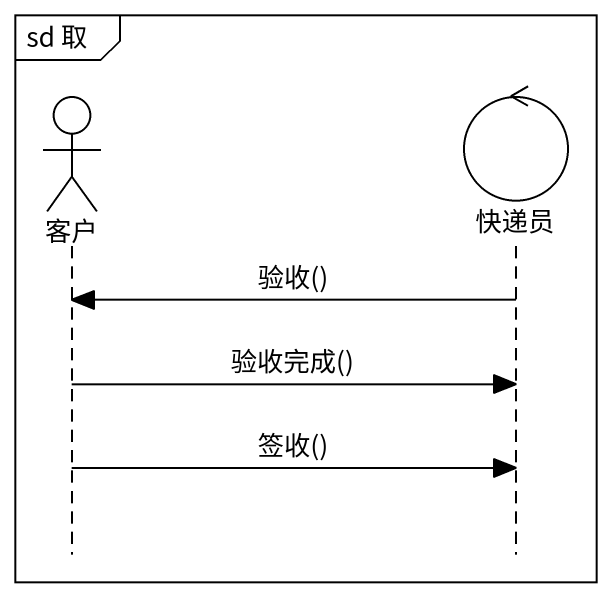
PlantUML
@startuml
mainframe sd 取
hide footbox
actor 客户
control 快递员

快递员 -> 客户 : 验收()
客户 -> 快递员 : 验收完成()
客户 -> 快递员 : 签收()
@enduml
